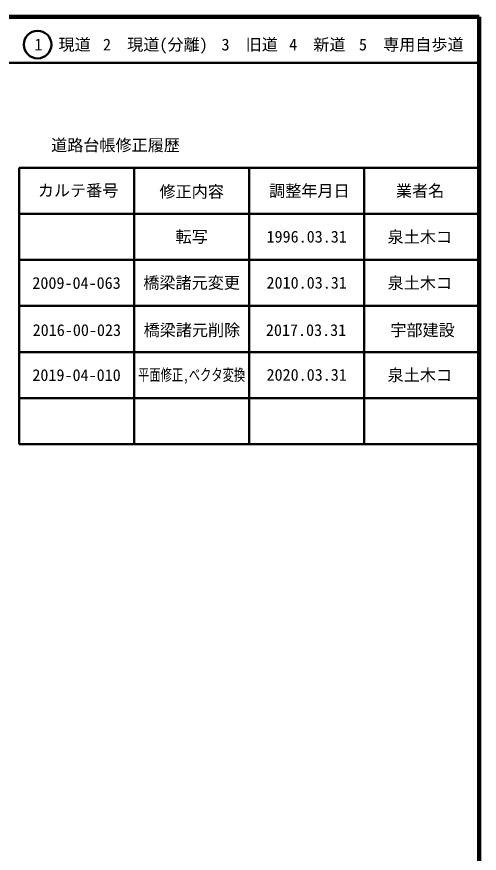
# Model space of a CAD drawing. Units: millimetres on the paper, enlarged 1000 times. Extents: x 40000 to 680000, y 20000 to 380000.
# Drawn here: x 579500 to 680000, y 198357 to 380000 of the extents above; entities that cross this region are included whole.
import ezdxf
from ezdxf.enums import TextEntityAlignment as Align

# ---------------------------------------------------------------- set-up
doc = ezdxf.new("R2010")
doc.units = ezdxf.units.MM
doc.header["$LTSCALE"] = 1000
for name, color, linetype, lineweight in [('M-TTL', 2, 'Continuous', 140), ('M-TTL-FRAM', 2, 'Continuous', 50), ('M-TTL-LINE', 7, 'Continuous', 50)]:
    doc.layers.add(name, color=color, linetype=linetype, lineweight=lineweight)
doc.layers.add('M-TTL-TXT', color=7, linetype='Continuous')
doc.styles.add('ＭＳ ゴシック', font='')
doc.styles.get('ＭＳ ゴシック').set_extended_font_data('MS Gothic')

msp = doc.modelspace()

# ---------------------------------------------------------------- linework, layer by layer
at = {"layer": 'M-TTL'}
for p, q in [((680000, 380000), (40000, 380000)), ((680000, 20000), (680000, 380000))]:
    msp.add_line(p, q, dxfattribs=at)
at = {"layer": 'M-TTL-FRAM'}
for p, q in [((580000, 347197), (580000, 287197)), ((580000, 347197), (680000, 347197)), ((580000, 287197), (680000, 287197))]:
    msp.add_line(p, q, dxfattribs=at)
at = {"layer": 'M-TTL-LINE'}
for p, q in [((40000, 370000), (680000, 370000)), ((605000, 347197), (605000, 287197)), ((630000, 347197), (630000, 287197)), ((655000, 347197), (655000, 287197)), ((580000, 337197), (680000, 337197)), ((580000, 327197), (680000, 327197)), ((580000, 317197), (680000, 317197)), ((580000, 307197), (680000, 307197)), ((580000, 297197), (680000, 297197))]:
    msp.add_line(p, q, dxfattribs=at)
msp.add_circle((584031, 373958), 3000, dxfattribs=at)

# ---------------------------------------------------------------- texts
at = {"layer": 'M-TTL-TXT', "style": 'ＭＳ ゴシック'}
for s, p in [('1\u3000現道', (589448, 373958)), ('2\u3000現道(分離)', (609619, 373958)), ('3\u3000旧道', (630121, 373958)), ('4\u3000新道', (644824, 373958)), ('5\u3000専用自歩道', (665228, 373958)), ('道路台帳修正履歴', (600968, 352113)), ('カルテ番号', (592839, 342277)), ('修正内容', (617509, 342023)), ('調整年月日', (643089, 342197)), ('業者名', (667134, 342197)), ('転写', (617500, 332245)), ('1996.03.31', (642500, 332245)), ('泉土木コ', (667077, 332189)), ('2009-04-063', (592500, 322189)), ('橋梁諸元変更', (617500, 322245)), ('2010.03.31', (642500, 322245)), ('泉土木コ', (667077, 322189)), ('2019-04-010', (592500, 302189)), ('2020.03.31', (642500, 302245)), ('泉土木コ', (667077, 302189))]:
    msp.add_text(s, height=2566, dxfattribs=at).set_placement(p, align=Align.MIDDLE_CENTER)
for s, p in [('2016-00-023', (582962, 309908)), ('橋梁諸元削除', (607072, 309908)), ('2017.03.31', (633633, 309908))]:
    msp.add_text(s, height=2566, dxfattribs=at).set_placement(p, align=Align.BOTTOM_LEFT)
msp.add_text('宇部建設', height=2566, dxfattribs=at).set_placement((667675, 309908), align=Align.BOTTOM_CENTER)
at = {"layer": 'M-TTL-TXT', "style": 'ＭＳ ゴシック', "width": 0.7}
msp.add_text('平面修正,ベクタ変換', height=2566, dxfattribs=at).set_placement((617500, 302245), align=Align.MIDDLE_CENTER)

doc.saveas('drawing.dxf')
